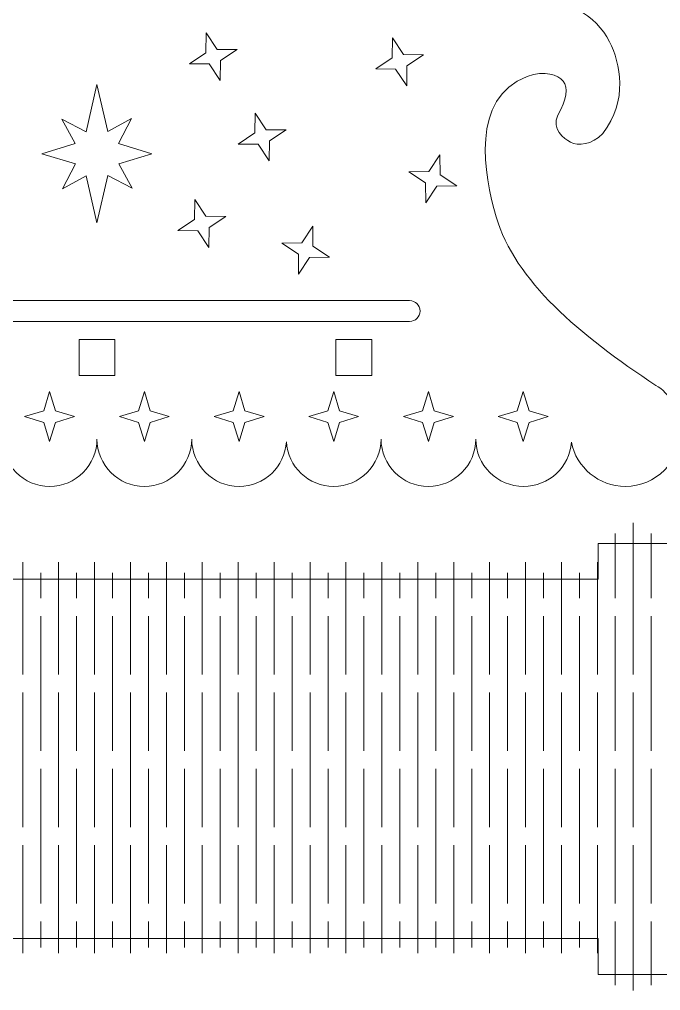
# Model space of a CAD drawing. Header units: centimetres. Extents: x -16.2 to 12.9, y -6.5 to 11.5.
# Drawn here: x -0.11 to 5.24, y -6.39 to 1.72 of the extents above; entities that cross this region are included whole.
import ezdxf

# ---------------------------------------------------------------- set-up
doc = ezdxf.new("R2010")
doc.units = ezdxf.units.CM
doc.header["$MEASUREMENT"] = 0
doc.layers.add('layer 1', color=7, linetype='Continuous')

msp = doc.modelspace()

# ---------------------------------------------------------------- linework, layer by layer
at = {"layer": 'layer 1', "color": 250, "lineweight": 9}
for points, knots in [([(4.4167, 2.66011), (4.4167, 2.66011), (4.64227, 2.46234), (4.64227, 2.46234), (4.64227, 2.46234), (5.40327, 3.33035), (5.89356, 4.44165), (5.98128, 5.66437), (5.98128, 5.66437), (5.98128, 5.66437), (5.68204, 5.68584), (5.68204, 5.68584), (5.68204, 5.68584), (5.69093, 5.80968), (5.69546, 5.93474), (5.69546, 6.06084), (5.69546, 6.06084), (5.69546, 6.18695), (5.69093, 6.312), (5.68204, 6.43584), (5.68204, 6.43584), (5.68204, 6.43584), (5.98128, 6.45731), (5.98128, 6.45731), (5.98128, 6.45731), (5.78757, 9.15732), (3.63094, 11.31396), (0.93092, 11.50768), (0.93092, 11.50768), (0.93092, 11.50768), (0.90945, 11.20844), (0.90945, 11.20844), (0.90945, 11.20844), (0.78561, 11.21733), (0.66055, 11.22186), (0.53445, 11.22186), (0.53445, 11.22186), (0.40834, 11.22186), (0.28329, 11.21733), (0.15945, 11.20844), (0.15945, 11.20844), (0.15945, 11.20844), (0.13798, 11.50768), (0.13798, 11.50768), (0.13798, 11.50768), (-2.56203, 11.31397), (-4.71867, 9.15732), (-4.91238, 6.45731), (-4.91238, 6.45731), (-4.91238, 6.45731), (-4.61316, 6.43584), (-4.61316, 6.43584), (-4.61316, 6.43584), (-4.62204, 6.312), (-4.62657, 6.18695), (-4.62657, 6.06084), (-4.62657, 6.06084), (-4.62657, 5.93474), (-4.62204, 5.80968), (-4.61316, 5.68584), (-4.61316, 5.68584), (-4.61316, 5.68584), (-4.91238, 5.66437), (-4.91238, 5.66437), (-4.91238, 5.66437), (-4.82466, 4.44165), (-4.33437, 3.33036), (-3.57338, 2.46234), (-3.57338, 2.46234), (-3.57338, 2.46234), (-3.3478, 2.66012), (-3.3478, 2.66012), (-3.3478, 2.66012), (-3.18278, 2.47189), (-3.00429, 2.29576), (-2.81384, 2.13324), (-2.81384, 2.13324), (-2.81384, 2.13324), (-3.00858, 1.90503), (-3.00858, 1.90503), (-3.00858, 1.90503), (-3.38266, 1.91338), (-3.63597, 1.75438), (-3.74706, 1.53432), (-3.74706, 1.53432), (-3.83687, 1.35641), (-3.90462, 1.0479), (-3.69105, 0.76809), (-3.69105, 0.76809), (-3.60113, 0.67173), (-3.48645, 0.66368), (-3.42014, 0.69656), (-3.42014, 0.69656), (-3.36476, 0.72401), (-3.26043, 0.8052), (-3.31404, 0.9209), (-3.31404, 0.9209), (-3.3877, 1.05274), (-3.40763, 1.15094), (-3.35866, 1.20596), (-3.35866, 1.20596), (-3.31549, 1.25447), (-3.21081, 1.30317), (-3.05805, 1.24435), (-3.05805, 1.24435), (-2.58423, 1.06392), (-2.69676, 0.42815), (-2.80029, 0.07365), (-2.80029, 0.07365), (-2.95641, -0.46087), (-3.49827, -0.91604), (-4.13344, -1.33537), (-4.13344, -1.33537), (-4.24493, -1.3948), (-4.33997, -1.54526), (-4.33997, -1.71791), (-4.33997, -1.71791), (-4.33997, -1.97217), (-4.13385, -2.17828), (-3.8796, -2.17828), (-3.8796, -2.17828), (-3.65691, -2.17828), (-3.47115, -2.02018), (-3.42846, -1.81011), (-3.42846, -1.81011), (-3.41419, -2.0158), (-3.24107, -2.17828), (-3.02961, -2.17828), (-3.02961, -2.17828), (-2.80882, -2.17828), (-2.62983, -2.00113), (-2.62983, -1.78259), (-2.62983, -1.78259), (-2.62983, -2.00113), (-2.45267, -2.17828), (-2.23413, -2.17828), (-2.23413, -2.17828), (-2.0156, -2.17828), (-1.83844, -2.00113), (-1.83844, -1.78259), (-1.83844, -1.78259), (-1.83844, -2.00113), (-1.66129, -2.17828), (-1.44276, -2.17828), (-1.44276, -2.17828), (-1.23176, -2.17828), (-1.05932, -2.01313), (-1.04769, -1.80505), (-1.04769, -1.80505), (-1.03605, -2.01313), (-0.86362, -2.17828), (-0.65262, -2.17828), (-0.65262, -2.17828), (-0.43409, -2.17828), (-0.25693, -2.00113), (-0.25693, -1.78259), (-0.25693, -1.78259), (-0.25693, -2.00113), (-0.07977, -2.17828), (0.13876, -2.17828), (0.13876, -2.17828), (0.35729, -2.17828), (0.53445, -2.00113), (0.53445, -1.78259), (0.53445, -1.78259), (0.53445, -2.00113), (0.71161, -2.17828), (0.93014, -2.17828), (0.93014, -2.17828), (1.14867, -2.17828), (1.32583, -2.00113), (1.32583, -1.78259), (1.32583, -1.78259), (1.32583, -2.00113), (1.50298, -2.17828), (1.72152, -2.17828), (1.72152, -2.17828), (1.93252, -2.17828), (2.10495, -2.01313), (2.11658, -1.80505), (2.11658, -1.80505), (2.12821, -2.01313), (2.30065, -2.17828), (2.51165, -2.17828), (2.51165, -2.17828), (2.73019, -2.17828), (2.90734, -2.00113), (2.90734, -1.78259), (2.90734, -1.78259), (2.90734, -2.00113), (3.08449, -2.17828), (3.30303, -2.17828), (3.30303, -2.17828), (3.52156, -2.17828), (3.69872, -2.00113), (3.69872, -1.78259), (3.69872, -1.78259), (3.69872, -2.00113), (3.87772, -2.17828), (4.09851, -2.17828), (4.09851, -2.17828), (4.30996, -2.17828), (4.48309, -2.0158), (4.49735, -1.81011), (4.49735, -1.81011), (4.54005, -2.02018), (4.72581, -2.17828), (4.94849, -2.17828), (4.94849, -2.17828), (5.20275, -2.17828), (5.40886, -1.97217), (5.40886, -1.71791), (5.40886, -1.71791), (5.40886, -1.54526), (5.31382, -1.3948), (5.20234, -1.33537), (5.20234, -1.33537), (4.56716, -0.91604), (4.02531, -0.46087), (3.86919, 0.07365), (3.86919, 0.07365), (3.76566, 0.42815), (3.65312, 1.06392), (4.12695, 1.24435), (4.12695, 1.24435), (4.2797, 1.30317), (4.38439, 1.25447), (4.42756, 1.20596), (4.42756, 1.20596), (4.47652, 1.15094), (4.4566, 1.05274), (4.38293, 0.9209), (4.38293, 0.9209), (4.32932, 0.8052), (4.43365, 0.72401), (4.48903, 0.69656), (4.48903, 0.69656), (4.55534, 0.66368), (4.67002, 0.67173), (4.75994, 0.76809), (4.75994, 0.76809), (4.97351, 1.0479), (4.90576, 1.35641), (4.81595, 1.53432), (4.81595, 1.53432), (4.70487, 1.75438), (4.45156, 1.91338), (4.07747, 1.90503), (4.07747, 1.90503), (4.07747, 1.90503), (3.88273, 2.13324), (3.88273, 2.13324), (3.88273, 2.13324), (4.07318, 2.29575), (4.25167, 2.47189), (4.4167, 2.66011)], [0, 0, 0, 0, 0.0153846, 0.0153846, 0.0153846, 0.0153846, 0.0307692, 0.0307692, 0.0307692, 0.0307692, 0.0461538, 0.0461538, 0.0461538, 0.0461538, 0.0615385, 0.0615385, 0.0615385, 0.0615385, 0.0769231, 0.0769231, 0.0769231, 0.0769231, 0.0923077, 0.0923077, 0.0923077, 0.0923077, 0.1076923, 0.1076923, 0.1076923, 0.1076923, 0.1230769, 0.1230769, 0.1230769, 0.1230769, 0.1384615, 0.1384615, 0.1384615, 0.1384615, 0.1538462, 0.1538462, 0.1538462, 0.1538462, 0.1692308, 0.1692308, 0.1692308, 0.1692308, 0.1846154, 0.1846154, 0.1846154, 0.1846154, 0.2, 0.2, 0.2, 0.2, 0.2153846, 0.2153846, 0.2153846, 0.2153846, 0.2307692, 0.2307692, 0.2307692, 0.2307692, 0.2461538, 0.2461538, 0.2461538, 0.2461538, 0.2615385, 0.2615385, 0.2615385, 0.2615385, 0.2769231, 0.2769231, 0.2769231, 0.2769231, 0.2923077, 0.2923077, 0.2923077, 0.2923077, 0.3076923, 0.3076923, 0.3076923, 0.3076923, 0.3230769, 0.3230769, 0.3230769, 0.3230769, 0.3384615, 0.3384615, 0.3384615, 0.3384615, 0.3538462, 0.3538462, 0.3538462, 0.3538462, 0.3692308, 0.3692308, 0.3692308, 0.3692308, 0.3846154, 0.3846154, 0.3846154, 0.3846154, 0.4, 0.4, 0.4, 0.4, 0.4153846, 0.4153846, 0.4153846, 0.4153846, 0.4307692, 0.4307692, 0.4307692, 0.4307692, 0.4461538, 0.4461538, 0.4461538, 0.4461538, 0.4615385, 0.4615385, 0.4615385, 0.4615385, 0.4769231, 0.4769231, 0.4769231, 0.4769231, 0.4923077, 0.4923077, 0.4923077, 0.4923077, 0.5076923, 0.5076923, 0.5076923, 0.5076923, 0.5230769, 0.5230769, 0.5230769, 0.5230769, 0.5384615, 0.5384615, 0.5384615, 0.5384615, 0.5538462, 0.5538462, 0.5538462, 0.5538462, 0.5692308, 0.5692308, 0.5692308, 0.5692308, 0.5846154, 0.5846154, 0.5846154, 0.5846154, 0.6, 0.6, 0.6, 0.6, 0.6153846, 0.6153846, 0.6153846, 0.6153846, 0.6307692, 0.6307692, 0.6307692, 0.6307692, 0.6461538, 0.6461538, 0.6461538, 0.6461538, 0.6615385, 0.6615385, 0.6615385, 0.6615385, 0.6769231, 0.6769231, 0.6769231, 0.6769231, 0.6923077, 0.6923077, 0.6923077, 0.6923077, 0.7076923, 0.7076923, 0.7076923, 0.7076923, 0.7230769, 0.7230769, 0.7230769, 0.7230769, 0.7384615, 0.7384615, 0.7384615, 0.7384615, 0.7538462, 0.7538462, 0.7538462, 0.7538462, 0.7692308, 0.7692308, 0.7692308, 0.7692308, 0.7846154, 0.7846154, 0.7846154, 0.7846154, 0.8, 0.8, 0.8, 0.8, 0.8153846, 0.8153846, 0.8153846, 0.8153846, 0.8307692, 0.8307692, 0.8307692, 0.8307692, 0.8461538, 0.8461538, 0.8461538, 0.8461538, 0.8615385, 0.8615385, 0.8615385, 0.8615385, 0.8769231, 0.8769231, 0.8769231, 0.8769231, 0.8923077, 0.8923077, 0.8923077, 0.8923077, 0.9076923, 0.9076923, 0.9076923, 0.9076923, 0.9230769, 0.9230769, 0.9230769, 0.9230769, 0.9384615, 0.9384615, 0.9384615, 0.9384615, 0.9538462, 0.9538462, 0.9538462, 0.9538462, 0.9692308, 0.9692308, 0.9692308, 0.9692308, 1, 1, 1, 1]), ([(1.44699, 1.61013), (1.44699, 1.61013), (1.53905, 1.4711), (1.53905, 1.4711), (1.53905, 1.4711), (1.53905, 1.4711), (1.70578, 1.46924), (1.70578, 1.46924), (1.70578, 1.46924), (1.70578, 1.46924), (1.56676, 1.37717), (1.56676, 1.37717), (1.56676, 1.37717), (1.56676, 1.37717), (1.56489, 1.21044), (1.56489, 1.21044), (1.56489, 1.21044), (1.56489, 1.21044), (1.47283, 1.34947), (1.47283, 1.34947), (1.47283, 1.34947), (1.47283, 1.34947), (1.30609, 1.35134), (1.30609, 1.35134), (1.30609, 1.35134), (1.30609, 1.35134), (1.44512, 1.4434), (1.44512, 1.4434), (1.44512, 1.4434), (1.44512, 1.4434), (1.44699, 1.61013), (1.44699, 1.61013)], [0, 0, 0, 0, 0.1111111, 0.1111111, 0.1111111, 0.1111111, 0.2222222, 0.2222222, 0.2222222, 0.2222222, 0.3333333, 0.3333333, 0.3333333, 0.3333333, 0.4444444, 0.4444444, 0.4444444, 0.4444444, 0.5555556, 0.5555556, 0.5555556, 0.5555556, 0.6666667, 0.6666667, 0.6666667, 0.6666667, 0.7777778, 0.7777778, 0.7777778, 0.7777778, 1, 1, 1, 1]), ([(3.00349, 1.56651), (3.00349, 1.56651), (3.09555, 1.42748), (3.09555, 1.42748), (3.09555, 1.42748), (3.09555, 1.42748), (3.26228, 1.42562), (3.26228, 1.42562), (3.26228, 1.42562), (3.26228, 1.42562), (3.12325, 1.33355), (3.12325, 1.33355), (3.12325, 1.33355), (3.12325, 1.33355), (3.12139, 1.16682), (3.12139, 1.16682), (3.12139, 1.16682), (3.12139, 1.16682), (3.02932, 1.30585), (3.02932, 1.30585), (3.02932, 1.30585), (3.02932, 1.30585), (2.86259, 1.30772), (2.86259, 1.30772), (2.86259, 1.30772), (2.86259, 1.30772), (3.00162, 1.39978), (3.00162, 1.39978), (3.00162, 1.39978), (3.00162, 1.39978), (3.00349, 1.56651), (3.00349, 1.56651)], [0, 0, 0, 0, 0.1111111, 0.1111111, 0.1111111, 0.1111111, 0.2222222, 0.2222222, 0.2222222, 0.2222222, 0.3333333, 0.3333333, 0.3333333, 0.3333333, 0.4444444, 0.4444444, 0.4444444, 0.4444444, 0.5555556, 0.5555556, 0.5555556, 0.5555556, 0.6666667, 0.6666667, 0.6666667, 0.6666667, 0.7777778, 0.7777778, 0.7777778, 0.7777778, 1, 1, 1, 1]), ([(0.35369, 0.51419), (0.35369, 0.51419), (0.24555, 0.30522), (0.24555, 0.30522), (0.24555, 0.30522), (0.24555, 0.30522), (0.44419, 0.41486), (0.44419, 0.41486), (0.44419, 0.41486), (0.44419, 0.41486), (0.53445, 0.02323), (0.53445, 0.02323), (0.53445, 0.02323), (0.53445, 0.02323), (0.62509, 0.4165), (0.62509, 0.4165), (0.62509, 0.4165), (0.62509, 0.4165), (0.82907, 0.31094), (0.82907, 0.31094), (0.82907, 0.31094), (0.82907, 0.31094), (0.71674, 0.51466), (0.71674, 0.51466), (0.71674, 0.51466), (0.71674, 0.51466), (0.99398, 0.59984), (0.99398, 0.59984), (0.99398, 0.59984), (0.99398, 0.59984), (0.71521, 0.68549), (0.71521, 0.68549), (0.71521, 0.68549), (0.71521, 0.68549), (0.82336, 0.89446), (0.82336, 0.89446), (0.82336, 0.89446), (0.82336, 0.89446), (0.6247, 0.78482), (0.6247, 0.78482), (0.6247, 0.78482), (0.6247, 0.78482), (0.53445, 1.17644), (0.53445, 1.17644), (0.53445, 1.17644), (0.53445, 1.17644), (0.44381, 0.78318), (0.44381, 0.78318), (0.44381, 0.78318), (0.44381, 0.78318), (0.23983, 0.88874), (0.23983, 0.88874), (0.23983, 0.88874), (0.23983, 0.88874), (0.35215, 0.68501), (0.35215, 0.68501), (0.35215, 0.68501), (0.35215, 0.68501), (0.07492, 0.59984), (0.07492, 0.59984), (0.07492, 0.59984), (0.07492, 0.59984), (0.35369, 0.51419), (0.35369, 0.51419)], [0, 0, 0, 0, 0.0588235, 0.0588235, 0.0588235, 0.0588235, 0.1176471, 0.1176471, 0.1176471, 0.1176471, 0.1764706, 0.1764706, 0.1764706, 0.1764706, 0.2352941, 0.2352941, 0.2352941, 0.2352941, 0.2941176, 0.2941176, 0.2941176, 0.2941176, 0.3529412, 0.3529412, 0.3529412, 0.3529412, 0.4117647, 0.4117647, 0.4117647, 0.4117647, 0.4705882, 0.4705882, 0.4705882, 0.4705882, 0.5294118, 0.5294118, 0.5294118, 0.5294118, 0.5882353, 0.5882353, 0.5882353, 0.5882353, 0.6470588, 0.6470588, 0.6470588, 0.6470588, 0.7058824, 0.7058824, 0.7058824, 0.7058824, 0.7647059, 0.7647059, 0.7647059, 0.7647059, 0.8235294, 0.8235294, 0.8235294, 0.8235294, 0.8823529, 0.8823529, 0.8823529, 0.8823529, 1, 1, 1, 1]), ([(1.85484, 0.93954), (1.85484, 0.93954), (1.9469, 0.80051), (1.9469, 0.80051), (1.9469, 0.80051), (1.9469, 0.80051), (2.11363, 0.79865), (2.11363, 0.79865), (2.11363, 0.79865), (2.11363, 0.79865), (1.97461, 0.70658), (1.97461, 0.70658), (1.97461, 0.70658), (1.97461, 0.70658), (1.97274, 0.53985), (1.97274, 0.53985), (1.97274, 0.53985), (1.97274, 0.53985), (1.88068, 0.67888), (1.88068, 0.67888), (1.88068, 0.67888), (1.88068, 0.67888), (1.71394, 0.68075), (1.71394, 0.68075), (1.71394, 0.68075), (1.71394, 0.68075), (1.85297, 0.77281), (1.85297, 0.77281), (1.85297, 0.77281), (1.85297, 0.77281), (1.85484, 0.93954), (1.85484, 0.93954)], [0, 0, 0, 0, 0.1111111, 0.1111111, 0.1111111, 0.1111111, 0.2222222, 0.2222222, 0.2222222, 0.2222222, 0.3333333, 0.3333333, 0.3333333, 0.3333333, 0.4444444, 0.4444444, 0.4444444, 0.4444444, 0.5555556, 0.5555556, 0.5555556, 0.5555556, 0.6666667, 0.6666667, 0.6666667, 0.6666667, 0.7777778, 0.7777778, 0.7777778, 0.7777778, 1, 1, 1, 1]), ([(3.3991, 0.58985), (3.3991, 0.58985), (3.30703, 0.45083), (3.30703, 0.45083), (3.30703, 0.45083), (3.30703, 0.45083), (3.1403, 0.44896), (3.1403, 0.44896), (3.1403, 0.44896), (3.1403, 0.44896), (3.27933, 0.3569), (3.27933, 0.3569), (3.27933, 0.3569), (3.27933, 0.3569), (3.2812, 0.19016), (3.2812, 0.19016), (3.2812, 0.19016), (3.2812, 0.19016), (3.37326, 0.32919), (3.37326, 0.32919), (3.37326, 0.32919), (3.37326, 0.32919), (3.53999, 0.33106), (3.53999, 0.33106), (3.53999, 0.33106), (3.53999, 0.33106), (3.40096, 0.42312), (3.40096, 0.42312), (3.40096, 0.42312), (3.40096, 0.42312), (3.3991, 0.58985), (3.3991, 0.58985)], [0, 0, 0, 0, 0.1111111, 0.1111111, 0.1111111, 0.1111111, 0.2222222, 0.2222222, 0.2222222, 0.2222222, 0.3333333, 0.3333333, 0.3333333, 0.3333333, 0.4444444, 0.4444444, 0.4444444, 0.4444444, 0.5555556, 0.5555556, 0.5555556, 0.5555556, 0.6666667, 0.6666667, 0.6666667, 0.6666667, 0.7777778, 0.7777778, 0.7777778, 0.7777778, 1, 1, 1, 1]), ([(1.35097, 0.21621), (1.35097, 0.21621), (1.44303, 0.07718), (1.44303, 0.07718), (1.44303, 0.07718), (1.44303, 0.07718), (1.60976, 0.07532), (1.60976, 0.07532), (1.60976, 0.07532), (1.60976, 0.07532), (1.47073, -0.01675), (1.47073, -0.01675), (1.47073, -0.01675), (1.47073, -0.01675), (1.46887, -0.18348), (1.46887, -0.18348), (1.46887, -0.18348), (1.46887, -0.18348), (1.3768, -0.04445), (1.3768, -0.04445), (1.3768, -0.04445), (1.3768, -0.04445), (1.21007, -0.04258), (1.21007, -0.04258), (1.21007, -0.04258), (1.21007, -0.04258), (1.3491, 0.04948), (1.3491, 0.04948), (1.3491, 0.04948), (1.3491, 0.04948), (1.35097, 0.21621), (1.35097, 0.21621)], [0, 0, 0, 0, 0.1111111, 0.1111111, 0.1111111, 0.1111111, 0.2222222, 0.2222222, 0.2222222, 0.2222222, 0.3333333, 0.3333333, 0.3333333, 0.3333333, 0.4444444, 0.4444444, 0.4444444, 0.4444444, 0.5555556, 0.5555556, 0.5555556, 0.5555556, 0.6666667, 0.6666667, 0.6666667, 0.6666667, 0.7777778, 0.7777778, 0.7777778, 0.7777778, 1, 1, 1, 1]), ([(2.33659, -0.00643), (2.33659, -0.00643), (2.24453, -0.14546), (2.24453, -0.14546), (2.24453, -0.14546), (2.24453, -0.14546), (2.0778, -0.14733), (2.0778, -0.14733), (2.0778, -0.14733), (2.0778, -0.14733), (2.21683, -0.23939), (2.21683, -0.23939), (2.21683, -0.23939), (2.21683, -0.23939), (2.21869, -0.40612), (2.21869, -0.40612), (2.21869, -0.40612), (2.21869, -0.40612), (2.31076, -0.2671), (2.31076, -0.2671), (2.31076, -0.2671), (2.31076, -0.2671), (2.47749, -0.26523), (2.47749, -0.26523), (2.47749, -0.26523), (2.47749, -0.26523), (2.33846, -0.17317), (2.33846, -0.17317), (2.33846, -0.17317), (2.33846, -0.17317), (2.33659, -0.00643), (2.33659, -0.00643)], [0, 0, 0, 0, 0.1111111, 0.1111111, 0.1111111, 0.1111111, 0.2222222, 0.2222222, 0.2222222, 0.2222222, 0.3333333, 0.3333333, 0.3333333, 0.3333333, 0.4444444, 0.4444444, 0.4444444, 0.4444444, 0.5555556, 0.5555556, 0.5555556, 0.5555556, 0.6666667, 0.6666667, 0.6666667, 0.6666667, 0.7777778, 0.7777778, 0.7777778, 0.7777778, 1, 1, 1, 1]), ([(-2.07702, -0.62659), (-2.07702, -0.62659), (3.14591, -0.62659), (3.14591, -0.62659), (3.14591, -0.62659), (3.19393, -0.62659), (3.23322, -0.66587), (3.23322, -0.71389), (3.23322, -0.71389), (3.23322, -0.76192), (3.19393, -0.80121), (3.14591, -0.80121), (3.14591, -0.80121), (3.14591, -0.80121), (-2.07702, -0.80121), (-2.07702, -0.80121), (-2.07702, -0.80121), (-2.12504, -0.80121), (-2.16432, -0.76192), (-2.16432, -0.71389), (-2.16432, -0.71389), (-2.16432, -0.66587), (-2.12504, -0.62659), (-2.07702, -0.62659)], [0, 0, 0, 0, 0.1428571, 0.1428571, 0.1428571, 0.1428571, 0.2857143, 0.2857143, 0.2857143, 0.2857143, 0.4285714, 0.4285714, 0.4285714, 0.4285714, 0.5714286, 0.5714286, 0.5714286, 0.5714286, 0.7142857, 0.7142857, 0.7142857, 0.7142857, 1, 1, 1, 1]), ([(0.38445, -0.95274), (0.38445, -0.95274), (0.68445, -0.95274), (0.68445, -0.95274), (0.68445, -0.95274), (0.68445, -0.95274), (0.68445, -1.25274), (0.68445, -1.25274), (0.68445, -1.25274), (0.68445, -1.25274), (0.38445, -1.25274), (0.38445, -1.25274), (0.38445, -1.25274), (0.38445, -1.25274), (0.38445, -0.95274), (0.38445, -0.95274)], [0, 0, 0, 0, 0.2, 0.2, 0.2, 0.2, 0.4, 0.4, 0.4, 0.4, 0.6, 0.6, 0.6, 0.6, 1, 1, 1, 1]), ([(2.53, -0.95274), (2.53, -0.95274), (2.83, -0.95274), (2.83, -0.95274), (2.83, -0.95274), (2.83, -0.95274), (2.83, -1.25274), (2.83, -1.25274), (2.83, -1.25274), (2.83, -1.25274), (2.53, -1.25274), (2.53, -1.25274), (2.53, -1.25274), (2.53, -1.25274), (2.53, -0.95274), (2.53, -0.95274)], [0, 0, 0, 0, 0.2, 0.2, 0.2, 0.2, 0.4, 0.4, 0.4, 0.4, 0.6, 0.6, 0.6, 0.6, 1, 1, 1, 1]), ([(0.13876, -1.38691), (0.13876, -1.38691), (0.18773, -1.5463), (0.18773, -1.5463), (0.18773, -1.5463), (0.18773, -1.5463), (0.34712, -1.59526), (0.34712, -1.59526), (0.34712, -1.59526), (0.34712, -1.59526), (0.18773, -1.64423), (0.18773, -1.64423), (0.18773, -1.64423), (0.18773, -1.64423), (0.13876, -1.80362), (0.13876, -1.80362), (0.13876, -1.80362), (0.13876, -1.80362), (0.0898, -1.64423), (0.0898, -1.64423), (0.0898, -1.64423), (0.0898, -1.64423), (-0.0696, -1.59526), (-0.0696, -1.59526), (-0.0696, -1.59526), (-0.0696, -1.59526), (0.0898, -1.5463), (0.0898, -1.5463), (0.0898, -1.5463), (0.0898, -1.5463), (0.13876, -1.38691), (0.13876, -1.38691)], [0, 0, 0, 0, 0.1111111, 0.1111111, 0.1111111, 0.1111111, 0.2222222, 0.2222222, 0.2222222, 0.2222222, 0.3333333, 0.3333333, 0.3333333, 0.3333333, 0.4444444, 0.4444444, 0.4444444, 0.4444444, 0.5555556, 0.5555556, 0.5555556, 0.5555556, 0.6666667, 0.6666667, 0.6666667, 0.6666667, 0.7777778, 0.7777778, 0.7777778, 0.7777778, 1, 1, 1, 1]), ([(0.93013, -1.38691), (0.93013, -1.38691), (0.88117, -1.5463), (0.88117, -1.5463), (0.88117, -1.5463), (0.88117, -1.5463), (0.72178, -1.59526), (0.72178, -1.59526), (0.72178, -1.59526), (0.72178, -1.59526), (0.88117, -1.64423), (0.88117, -1.64423), (0.88117, -1.64423), (0.88117, -1.64423), (0.93013, -1.80362), (0.93013, -1.80362), (0.93013, -1.80362), (0.93013, -1.80362), (0.9791, -1.64423), (0.9791, -1.64423), (0.9791, -1.64423), (0.9791, -1.64423), (1.13849, -1.59526), (1.13849, -1.59526), (1.13849, -1.59526), (1.13849, -1.59526), (0.9791, -1.5463), (0.9791, -1.5463), (0.9791, -1.5463), (0.9791, -1.5463), (0.93013, -1.38691), (0.93013, -1.38691)], [0, 0, 0, 0, 0.1111111, 0.1111111, 0.1111111, 0.1111111, 0.2222222, 0.2222222, 0.2222222, 0.2222222, 0.3333333, 0.3333333, 0.3333333, 0.3333333, 0.4444444, 0.4444444, 0.4444444, 0.4444444, 0.5555556, 0.5555556, 0.5555556, 0.5555556, 0.6666667, 0.6666667, 0.6666667, 0.6666667, 0.7777778, 0.7777778, 0.7777778, 0.7777778, 1, 1, 1, 1]), ([(1.72152, -1.38691), (1.72152, -1.38691), (1.67255, -1.5463), (1.67255, -1.5463), (1.67255, -1.5463), (1.67255, -1.5463), (1.51316, -1.59526), (1.51316, -1.59526), (1.51316, -1.59526), (1.51316, -1.59526), (1.67255, -1.64423), (1.67255, -1.64423), (1.67255, -1.64423), (1.67255, -1.64423), (1.72152, -1.80362), (1.72152, -1.80362), (1.72152, -1.80362), (1.72152, -1.80362), (1.77049, -1.64423), (1.77049, -1.64423), (1.77049, -1.64423), (1.77049, -1.64423), (1.92988, -1.59526), (1.92988, -1.59526), (1.92988, -1.59526), (1.92988, -1.59526), (1.77049, -1.5463), (1.77049, -1.5463), (1.77049, -1.5463), (1.77049, -1.5463), (1.72152, -1.38691), (1.72152, -1.38691)], [0, 0, 0, 0, 0.1111111, 0.1111111, 0.1111111, 0.1111111, 0.2222222, 0.2222222, 0.2222222, 0.2222222, 0.3333333, 0.3333333, 0.3333333, 0.3333333, 0.4444444, 0.4444444, 0.4444444, 0.4444444, 0.5555556, 0.5555556, 0.5555556, 0.5555556, 0.6666667, 0.6666667, 0.6666667, 0.6666667, 0.7777778, 0.7777778, 0.7777778, 0.7777778, 1, 1, 1, 1]), ([(2.51165, -1.38691), (2.51165, -1.38691), (2.46268, -1.5463), (2.46268, -1.5463), (2.46268, -1.5463), (2.46268, -1.5463), (2.30329, -1.59526), (2.30329, -1.59526), (2.30329, -1.59526), (2.30329, -1.59526), (2.46268, -1.64423), (2.46268, -1.64423), (2.46268, -1.64423), (2.46268, -1.64423), (2.51165, -1.80362), (2.51165, -1.80362), (2.51165, -1.80362), (2.51165, -1.80362), (2.56062, -1.64423), (2.56062, -1.64423), (2.56062, -1.64423), (2.56062, -1.64423), (2.72001, -1.59526), (2.72001, -1.59526), (2.72001, -1.59526), (2.72001, -1.59526), (2.56062, -1.5463), (2.56062, -1.5463), (2.56062, -1.5463), (2.56062, -1.5463), (2.51165, -1.38691), (2.51165, -1.38691)], [0, 0, 0, 0, 0.1111111, 0.1111111, 0.1111111, 0.1111111, 0.2222222, 0.2222222, 0.2222222, 0.2222222, 0.3333333, 0.3333333, 0.3333333, 0.3333333, 0.4444444, 0.4444444, 0.4444444, 0.4444444, 0.5555556, 0.5555556, 0.5555556, 0.5555556, 0.6666667, 0.6666667, 0.6666667, 0.6666667, 0.7777778, 0.7777778, 0.7777778, 0.7777778, 1, 1, 1, 1]), ([(3.30303, -1.38691), (3.30303, -1.38691), (3.25406, -1.5463), (3.25406, -1.5463), (3.25406, -1.5463), (3.25406, -1.5463), (3.09467, -1.59526), (3.09467, -1.59526), (3.09467, -1.59526), (3.09467, -1.59526), (3.25406, -1.64423), (3.25406, -1.64423), (3.25406, -1.64423), (3.25406, -1.64423), (3.30303, -1.80362), (3.30303, -1.80362), (3.30303, -1.80362), (3.30303, -1.80362), (3.352, -1.64423), (3.352, -1.64423), (3.352, -1.64423), (3.352, -1.64423), (3.51139, -1.59526), (3.51139, -1.59526), (3.51139, -1.59526), (3.51139, -1.59526), (3.352, -1.5463), (3.352, -1.5463), (3.352, -1.5463), (3.352, -1.5463), (3.30303, -1.38691), (3.30303, -1.38691)], [0, 0, 0, 0, 0.1111111, 0.1111111, 0.1111111, 0.1111111, 0.2222222, 0.2222222, 0.2222222, 0.2222222, 0.3333333, 0.3333333, 0.3333333, 0.3333333, 0.4444444, 0.4444444, 0.4444444, 0.4444444, 0.5555556, 0.5555556, 0.5555556, 0.5555556, 0.6666667, 0.6666667, 0.6666667, 0.6666667, 0.7777778, 0.7777778, 0.7777778, 0.7777778, 1, 1, 1, 1]), ([(4.09441, -1.38691), (4.09441, -1.38691), (4.04544, -1.5463), (4.04544, -1.5463), (4.04544, -1.5463), (4.04544, -1.5463), (3.88605, -1.59526), (3.88605, -1.59526), (3.88605, -1.59526), (3.88605, -1.59526), (4.04544, -1.64423), (4.04544, -1.64423), (4.04544, -1.64423), (4.04544, -1.64423), (4.09441, -1.80362), (4.09441, -1.80362), (4.09441, -1.80362), (4.09441, -1.80362), (4.14337, -1.64423), (4.14337, -1.64423), (4.14337, -1.64423), (4.14337, -1.64423), (4.30276, -1.59526), (4.30276, -1.59526), (4.30276, -1.59526), (4.30276, -1.59526), (4.14337, -1.5463), (4.14337, -1.5463), (4.14337, -1.5463), (4.14337, -1.5463), (4.09441, -1.38691), (4.09441, -1.38691)], [0, 0, 0, 0, 0.1111111, 0.1111111, 0.1111111, 0.1111111, 0.2222222, 0.2222222, 0.2222222, 0.2222222, 0.3333333, 0.3333333, 0.3333333, 0.3333333, 0.4444444, 0.4444444, 0.4444444, 0.4444444, 0.5555556, 0.5555556, 0.5555556, 0.5555556, 0.6666667, 0.6666667, 0.6666667, 0.6666667, 0.7777778, 0.7777778, 0.7777778, 0.7777778, 1, 1, 1, 1]), ([(-15.40093, -5.95406), (-15.40093, -5.95406), (-15.40093, -6.25406), (-15.40093, -6.25406), (-15.40093, -6.25406), (-15.40093, -6.25406), (-16.17343, -6.25406), (-16.17343, -6.25406), (-16.17343, -6.25406), (-16.17343, -6.25406), (-16.17343, -5.95406), (-16.17343, -5.95406), (-16.17343, -5.95406), (-16.17343, -5.95406), (-16.17343, -2.95406), (-16.17343, -2.95406), (-16.17343, -2.95406), (-16.17343, -2.95406), (-16.17343, -2.65406), (-16.17343, -2.65406), (-16.17343, -2.65406), (-16.17343, -2.65406), (-15.40093, -2.65406), (-15.40093, -2.65406), (-15.40093, -2.65406), (-15.40093, -2.65406), (-15.40093, -2.95406), (-15.40093, -2.95406), (-15.40093, -2.95406), (-15.40093, -2.95406), (-11.9657, -2.95406), (-11.9657, -2.95406), (-11.9657, -2.95406), (-11.9657, -2.95406), (-11.9657, -2.65406), (-11.9657, -2.65406), (-11.9657, -2.65406), (-11.9657, -2.65406), (-11.19358, -2.65406), (-11.19358, -2.65406), (-11.19358, -2.65406), (-11.19358, -2.65406), (-11.19358, -2.95406), (-11.19358, -2.95406), (-11.19358, -2.95406), (-11.19358, -2.95406), (-3.62169, -2.95406), (-3.62169, -2.95406), (-3.62169, -2.95406), (-3.62169, -2.95406), (-3.62169, -2.65406), (-3.62169, -2.65406), (-3.62169, -2.65406), (-3.62169, -2.65406), (-2.84957, -2.65406), (-2.84957, -2.65406), (-2.84957, -2.65406), (-2.84957, -2.65406), (-2.84957, -2.95406), (-2.84957, -2.95406), (-2.84957, -2.95406), (-2.84957, -2.95406), (4.72232, -2.95406), (4.72232, -2.95406), (4.72232, -2.95406), (4.72232, -2.95406), (4.72232, -2.65406), (4.72232, -2.65406), (4.72232, -2.65406), (4.72232, -2.65406), (5.49445, -2.65406), (5.49445, -2.65406), (5.49445, -2.65406), (5.49445, -2.65406), (5.49445, -2.95406), (5.49445, -2.95406), (5.49445, -2.95406), (5.49445, -2.95406), (8.92967, -2.95406), (8.92967, -2.95406), (8.92967, -2.95406), (8.92967, -2.95406), (8.92967, -2.65406), (8.92967, -2.65406), (8.92967, -2.65406), (8.92967, -2.65406), (9.70217, -2.65406), (9.70217, -2.65406), (9.70217, -2.65406), (9.70217, -2.65406), (9.70217, -2.95406), (9.70217, -2.95406), (9.70217, -2.95406), (9.70217, -2.95406), (9.70217, -5.95406), (9.70217, -5.95406), (9.70217, -5.95406), (9.70217, -5.95406), (9.70217, -6.25406), (9.70217, -6.25406), (9.70217, -6.25406), (9.70217, -6.25406), (8.92967, -6.25406), (8.92967, -6.25406), (8.92967, -6.25406), (8.92967, -6.25406), (8.92967, -5.95406), (8.92967, -5.95406), (8.92967, -5.95406), (8.92967, -5.95406), (5.49445, -5.95406), (5.49445, -5.95406), (5.49445, -5.95406), (5.49445, -5.95406), (5.49445, -6.25406), (5.49445, -6.25406), (5.49445, -6.25406), (5.49445, -6.25406), (4.72232, -6.25406), (4.72232, -6.25406), (4.72232, -6.25406), (4.72232, -6.25406), (4.72232, -5.95406), (4.72232, -5.95406), (4.72232, -5.95406), (4.72232, -5.95406), (-2.84957, -5.95406), (-2.84957, -5.95406), (-2.84957, -5.95406), (-2.84957, -5.95406), (-2.84957, -6.25406), (-2.84957, -6.25406), (-2.84957, -6.25406), (-2.84957, -6.25406), (-3.62169, -6.25406), (-3.62169, -6.25406), (-3.62169, -6.25406), (-3.62169, -6.25406), (-3.62169, -5.95406), (-3.62169, -5.95406), (-3.62169, -5.95406), (-3.62169, -5.95406), (-11.19358, -5.95406), (-11.19358, -5.95406), (-11.19358, -5.95406), (-11.19358, -5.95406), (-11.19358, -6.25406), (-11.19358, -6.25406), (-11.19358, -6.25406), (-11.19358, -6.25406), (-11.9657, -6.25406), (-11.9657, -6.25406), (-11.9657, -6.25406), (-11.9657, -6.25406), (-11.9657, -5.95406), (-11.9657, -5.95406), (-11.9657, -5.95406), (-11.9657, -5.95406), (-15.40093, -5.95406), (-15.40093, -5.95406)], [0, 0, 0, 0, 0.0243902, 0.0243902, 0.0243902, 0.0243902, 0.0487805, 0.0487805, 0.0487805, 0.0487805, 0.0731707, 0.0731707, 0.0731707, 0.0731707, 0.097561, 0.097561, 0.097561, 0.097561, 0.1219512, 0.1219512, 0.1219512, 0.1219512, 0.1463415, 0.1463415, 0.1463415, 0.1463415, 0.1707317, 0.1707317, 0.1707317, 0.1707317, 0.195122, 0.195122, 0.195122, 0.195122, 0.2195122, 0.2195122, 0.2195122, 0.2195122, 0.2439024, 0.2439024, 0.2439024, 0.2439024, 0.2682927, 0.2682927, 0.2682927, 0.2682927, 0.2926829, 0.2926829, 0.2926829, 0.2926829, 0.3170732, 0.3170732, 0.3170732, 0.3170732, 0.3414634, 0.3414634, 0.3414634, 0.3414634, 0.3658537, 0.3658537, 0.3658537, 0.3658537, 0.3902439, 0.3902439, 0.3902439, 0.3902439, 0.4146341, 0.4146341, 0.4146341, 0.4146341, 0.4390244, 0.4390244, 0.4390244, 0.4390244, 0.4634146, 0.4634146, 0.4634146, 0.4634146, 0.4878049, 0.4878049, 0.4878049, 0.4878049, 0.5121951, 0.5121951, 0.5121951, 0.5121951, 0.5365854, 0.5365854, 0.5365854, 0.5365854, 0.5609756, 0.5609756, 0.5609756, 0.5609756, 0.5853659, 0.5853659, 0.5853659, 0.5853659, 0.6097561, 0.6097561, 0.6097561, 0.6097561, 0.6341463, 0.6341463, 0.6341463, 0.6341463, 0.6585366, 0.6585366, 0.6585366, 0.6585366, 0.6829268, 0.6829268, 0.6829268, 0.6829268, 0.7073171, 0.7073171, 0.7073171, 0.7073171, 0.7317073, 0.7317073, 0.7317073, 0.7317073, 0.7560976, 0.7560976, 0.7560976, 0.7560976, 0.7804878, 0.7804878, 0.7804878, 0.7804878, 0.804878, 0.804878, 0.804878, 0.804878, 0.8292683, 0.8292683, 0.8292683, 0.8292683, 0.8536585, 0.8536585, 0.8536585, 0.8536585, 0.8780488, 0.8780488, 0.8780488, 0.8780488, 0.902439, 0.902439, 0.902439, 0.902439, 0.9268293, 0.9268293, 0.9268293, 0.9268293, 0.9512195, 0.9512195, 0.9512195, 0.9512195, 1, 1, 1, 1])]:
    msp.add_open_spline(points, degree=3, knots=knots, dxfattribs=at)
at = {"layer": 'layer 1', "color": 242, "lineweight": 9}
for points in [[(5.01437, -3.74821), (5.01437, -3.74821), (5.01437, -2.48329), (5.01437, -2.48329)], [(4.86437, -3.11071), (4.86437, -3.11071), (4.86437, -2.57158), (4.86437, -2.57158)], [(5.16437, -3.11071), (5.16437, -3.11071), (5.16437, -2.57158), (5.16437, -2.57158)], [(-0.08563, -3.74821), (-0.08563, -3.74821), (-0.08563, -2.81071), (-0.08563, -2.81071)], [(0.21437, -3.74821), (0.21437, -3.74821), (0.21437, -2.81071), (0.21437, -2.81071)], [(0.51437, -3.74821), (0.51437, -3.74821), (0.51437, -2.81071), (0.51437, -2.81071)], [(0.81437, -3.74821), (0.81437, -3.74821), (0.81437, -2.81071), (0.81437, -2.81071)], [(1.11437, -3.74821), (1.11437, -3.74821), (1.11437, -2.81071), (1.11437, -2.81071)], [(1.41437, -3.74821), (1.41437, -3.74821), (1.41437, -2.81071), (1.41437, -2.81071)], [(1.71437, -3.74821), (1.71437, -3.74821), (1.71437, -2.81071), (1.71437, -2.81071)], [(2.01437, -3.74821), (2.01437, -3.74821), (2.01437, -2.81071), (2.01437, -2.81071)], [(2.31437, -3.74821), (2.31437, -3.74821), (2.31437, -2.81071), (2.31437, -2.81071)], [(2.61437, -3.74821), (2.61437, -3.74821), (2.61437, -2.81071), (2.61437, -2.81071)], [(2.91437, -3.74821), (2.91437, -3.74821), (2.91437, -2.81071), (2.91437, -2.81071)], [(3.21437, -3.74821), (3.21437, -3.74821), (3.21437, -2.81071), (3.21437, -2.81071)], [(3.51437, -3.74821), (3.51437, -3.74821), (3.51437, -2.81071), (3.51437, -2.81071)], [(3.81437, -3.74821), (3.81437, -3.74821), (3.81437, -2.81071), (3.81437, -2.81071)], [(4.11437, -3.74821), (4.11437, -3.74821), (4.11437, -2.81071), (4.11437, -2.81071)], [(4.41437, -3.74821), (4.41437, -3.74821), (4.41437, -2.81071), (4.41437, -2.81071)], [(4.71437, -3.74821), (4.71437, -3.74821), (4.71437, -2.81071), (4.71437, -2.81071)], [(0.06437, -3.11071), (0.06437, -3.11071), (0.06437, -2.899), (0.06437, -2.899)], [(0.36437, -3.11071), (0.36437, -3.11071), (0.36437, -2.899), (0.36437, -2.899)], [(0.66437, -3.11071), (0.66437, -3.11071), (0.66437, -2.899), (0.66437, -2.899)], [(0.96437, -3.11071), (0.96437, -3.11071), (0.96437, -2.899), (0.96437, -2.899)], [(1.26437, -3.11071), (1.26437, -3.11071), (1.26437, -2.899), (1.26437, -2.899)], [(1.56437, -3.11071), (1.56437, -3.11071), (1.56437, -2.899), (1.56437, -2.899)], [(1.86437, -3.11071), (1.86437, -3.11071), (1.86437, -2.899), (1.86437, -2.899)], [(2.16437, -3.11071), (2.16437, -3.11071), (2.16437, -2.899), (2.16437, -2.899)], [(2.46437, -3.11071), (2.46437, -3.11071), (2.46437, -2.899), (2.46437, -2.899)], [(2.76437, -3.11071), (2.76437, -3.11071), (2.76437, -2.899), (2.76437, -2.899)], [(3.06437, -3.11071), (3.06437, -3.11071), (3.06437, -2.899), (3.06437, -2.899)], [(3.36437, -3.11071), (3.36437, -3.11071), (3.36437, -2.899), (3.36437, -2.899)], [(3.66437, -3.11071), (3.66437, -3.11071), (3.66437, -2.899), (3.66437, -2.899)], [(3.96437, -3.11071), (3.96437, -3.11071), (3.96437, -2.899), (3.96437, -2.899)], [(4.26437, -3.11071), (4.26437, -3.11071), (4.26437, -2.899), (4.26437, -2.899)], [(4.56437, -3.11071), (4.56437, -3.11071), (4.56437, -2.899), (4.56437, -2.899)], [(0.06437, -4.38571), (0.06437, -4.38571), (0.06437, -3.26071), (0.06437, -3.26071)], [(0.36437, -4.38571), (0.36437, -4.38571), (0.36437, -3.26071), (0.36437, -3.26071)], [(0.66437, -4.38571), (0.66437, -4.38571), (0.66437, -3.26071), (0.66437, -3.26071)], [(0.96437, -4.38571), (0.96437, -4.38571), (0.96437, -3.26071), (0.96437, -3.26071)], [(1.26437, -4.38571), (1.26437, -4.38571), (1.26437, -3.26071), (1.26437, -3.26071)], [(1.56437, -4.38571), (1.56437, -4.38571), (1.56437, -3.26071), (1.56437, -3.26071)], [(1.86437, -4.38571), (1.86437, -4.38571), (1.86437, -3.26071), (1.86437, -3.26071)], [(2.16437, -4.38571), (2.16437, -4.38571), (2.16437, -3.26071), (2.16437, -3.26071)], [(2.46437, -4.38571), (2.46437, -4.38571), (2.46437, -3.26071), (2.46437, -3.26071)], [(2.76437, -4.38571), (2.76437, -4.38571), (2.76437, -3.26071), (2.76437, -3.26071)], [(3.06437, -4.38571), (3.06437, -4.38571), (3.06437, -3.26071), (3.06437, -3.26071)], [(3.36437, -4.38571), (3.36437, -4.38571), (3.36437, -3.26071), (3.36437, -3.26071)], [(3.66437, -4.38571), (3.66437, -4.38571), (3.66437, -3.26071), (3.66437, -3.26071)], [(3.96437, -4.38571), (3.96437, -4.38571), (3.96437, -3.26071), (3.96437, -3.26071)], [(4.26437, -4.38571), (4.26437, -4.38571), (4.26437, -3.26071), (4.26437, -3.26071)], [(4.56437, -4.38571), (4.56437, -4.38571), (4.56437, -3.26071), (4.56437, -3.26071)], [(4.86437, -4.38571), (4.86437, -4.38571), (4.86437, -3.26071), (4.86437, -3.26071)], [(5.16437, -4.38571), (5.16437, -4.38571), (5.16437, -3.26071), (5.16437, -3.26071)], [(-0.08563, -5.02321), (-0.08563, -5.02321), (-0.08563, -3.89821), (-0.08563, -3.89821)], [(0.21437, -5.02321), (0.21437, -5.02321), (0.21437, -3.89821), (0.21437, -3.89821)], [(0.51437, -5.02321), (0.51437, -5.02321), (0.51437, -3.89821), (0.51437, -3.89821)], [(0.81437, -5.02321), (0.81437, -5.02321), (0.81437, -3.89821), (0.81437, -3.89821)], [(1.11437, -5.02321), (1.11437, -5.02321), (1.11437, -3.89821), (1.11437, -3.89821)], [(1.41437, -5.02321), (1.41437, -5.02321), (1.41437, -3.89821), (1.41437, -3.89821)], [(1.71437, -5.02321), (1.71437, -5.02321), (1.71437, -3.89821), (1.71437, -3.89821)], [(2.01437, -5.02321), (2.01437, -5.02321), (2.01437, -3.89821), (2.01437, -3.89821)], [(2.31437, -5.02321), (2.31437, -5.02321), (2.31437, -3.89821), (2.31437, -3.89821)], [(2.61437, -5.02321), (2.61437, -5.02321), (2.61437, -3.89821), (2.61437, -3.89821)], [(2.91437, -5.02321), (2.91437, -5.02321), (2.91437, -3.89821), (2.91437, -3.89821)], [(3.21437, -5.02321), (3.21437, -5.02321), (3.21437, -3.89821), (3.21437, -3.89821)], [(3.51437, -5.02321), (3.51437, -5.02321), (3.51437, -3.89821), (3.51437, -3.89821)], [(3.81437, -5.02321), (3.81437, -5.02321), (3.81437, -3.89821), (3.81437, -3.89821)], [(4.11437, -5.02321), (4.11437, -5.02321), (4.11437, -3.89821), (4.11437, -3.89821)], [(4.41437, -5.02321), (4.41437, -5.02321), (4.41437, -3.89821), (4.41437, -3.89821)], [(4.71437, -5.02321), (4.71437, -5.02321), (4.71437, -3.89821), (4.71437, -3.89821)], [(5.01437, -5.02321), (5.01437, -5.02321), (5.01437, -3.89821), (5.01437, -3.89821)], [(0.06437, -5.66071), (0.06437, -5.66071), (0.06437, -4.53571), (0.06437, -4.53571)], [(0.36437, -5.66071), (0.36437, -5.66071), (0.36437, -4.53571), (0.36437, -4.53571)], [(0.66437, -5.66071), (0.66437, -5.66071), (0.66437, -4.53571), (0.66437, -4.53571)], [(0.96437, -5.66071), (0.96437, -5.66071), (0.96437, -4.53571), (0.96437, -4.53571)], [(1.26437, -5.66071), (1.26437, -5.66071), (1.26437, -4.53571), (1.26437, -4.53571)], [(1.56437, -5.66071), (1.56437, -5.66071), (1.56437, -4.53571), (1.56437, -4.53571)], [(1.86437, -5.66071), (1.86437, -5.66071), (1.86437, -4.53571), (1.86437, -4.53571)], [(2.16437, -5.66071), (2.16437, -5.66071), (2.16437, -4.53571), (2.16437, -4.53571)], [(2.46437, -5.66071), (2.46437, -5.66071), (2.46437, -4.53571), (2.46437, -4.53571)], [(2.76437, -5.66071), (2.76437, -5.66071), (2.76437, -4.53571), (2.76437, -4.53571)], [(3.06437, -5.66071), (3.06437, -5.66071), (3.06437, -4.53571), (3.06437, -4.53571)], [(3.36437, -5.66071), (3.36437, -5.66071), (3.36437, -4.53571), (3.36437, -4.53571)], [(3.66437, -5.66071), (3.66437, -5.66071), (3.66437, -4.53571), (3.66437, -4.53571)], [(3.96437, -5.66071), (3.96437, -5.66071), (3.96437, -4.53571), (3.96437, -4.53571)], [(4.26437, -5.66071), (4.26437, -5.66071), (4.26437, -4.53571), (4.26437, -4.53571)], [(4.56437, -5.66071), (4.56437, -5.66071), (4.56437, -4.53571), (4.56437, -4.53571)], [(4.86437, -5.66071), (4.86437, -5.66071), (4.86437, -4.53571), (4.86437, -4.53571)], [(5.16437, -5.66071), (5.16437, -5.66071), (5.16437, -4.53571), (5.16437, -4.53571)], [(-0.08563, -6.0749), (-0.08563, -6.0749), (-0.08563, -5.17321), (-0.08563, -5.17321)], [(0.21437, -6.0749), (0.21437, -6.0749), (0.21437, -5.17321), (0.21437, -5.17321)], [(0.51437, -6.0749), (0.51437, -6.0749), (0.51437, -5.17321), (0.51437, -5.17321)], [(0.81437, -6.0749), (0.81437, -6.0749), (0.81437, -5.17321), (0.81437, -5.17321)], [(1.11437, -6.0749), (1.11437, -6.0749), (1.11437, -5.17321), (1.11437, -5.17321)], [(1.41437, -6.0749), (1.41437, -6.0749), (1.41437, -5.17321), (1.41437, -5.17321)], [(1.71437, -6.0749), (1.71437, -6.0749), (1.71437, -5.17321), (1.71437, -5.17321)], [(2.01437, -6.0749), (2.01437, -6.0749), (2.01437, -5.17321), (2.01437, -5.17321)], [(2.31437, -6.0749), (2.31437, -6.0749), (2.31437, -5.17321), (2.31437, -5.17321)], [(2.61437, -6.0749), (2.61437, -6.0749), (2.61437, -5.17321), (2.61437, -5.17321)], [(2.91437, -6.0749), (2.91437, -6.0749), (2.91437, -5.17321), (2.91437, -5.17321)], [(3.21437, -6.0749), (3.21437, -6.0749), (3.21437, -5.17321), (3.21437, -5.17321)], [(3.51437, -6.0749), (3.51437, -6.0749), (3.51437, -5.17321), (3.51437, -5.17321)], [(3.81437, -6.0749), (3.81437, -6.0749), (3.81437, -5.17321), (3.81437, -5.17321)], [(4.11437, -6.0749), (4.11437, -6.0749), (4.11437, -5.17321), (4.11437, -5.17321)], [(4.41437, -6.0749), (4.41437, -6.0749), (4.41437, -5.17321), (4.41437, -5.17321)], [(4.71437, -6.0749), (4.71437, -6.0749), (4.71437, -5.17321), (4.71437, -5.17321)], [(5.01437, -6.38843), (5.01437, -6.38843), (5.01437, -5.17321), (5.01437, -5.17321)], [(0.06437, -6.02934), (0.06437, -6.02934), (0.06437, -5.81071), (0.06437, -5.81071)], [(0.36437, -6.02934), (0.36437, -6.02934), (0.36437, -5.81071), (0.36437, -5.81071)], [(0.66437, -6.02934), (0.66437, -6.02934), (0.66437, -5.81071), (0.66437, -5.81071)], [(0.96437, -6.02934), (0.96437, -6.02934), (0.96437, -5.81071), (0.96437, -5.81071)], [(1.26437, -6.02934), (1.26437, -6.02934), (1.26437, -5.81071), (1.26437, -5.81071)], [(1.56437, -6.02934), (1.56437, -6.02934), (1.56437, -5.81071), (1.56437, -5.81071)], [(1.86437, -6.02934), (1.86437, -6.02934), (1.86437, -5.81071), (1.86437, -5.81071)], [(2.16437, -6.02934), (2.16437, -6.02934), (2.16437, -5.81071), (2.16437, -5.81071)], [(2.46437, -6.02934), (2.46437, -6.02934), (2.46437, -5.81071), (2.46437, -5.81071)], [(2.76437, -6.02934), (2.76437, -6.02934), (2.76437, -5.81071), (2.76437, -5.81071)], [(3.06437, -6.02934), (3.06437, -6.02934), (3.06437, -5.81071), (3.06437, -5.81071)], [(3.36437, -6.02934), (3.36437, -6.02934), (3.36437, -5.81071), (3.36437, -5.81071)], [(3.66437, -6.02934), (3.66437, -6.02934), (3.66437, -5.81071), (3.66437, -5.81071)], [(3.96437, -6.02934), (3.96437, -6.02934), (3.96437, -5.81071), (3.96437, -5.81071)], [(4.26437, -6.02934), (4.26437, -6.02934), (4.26437, -5.81071), (4.26437, -5.81071)], [(4.56437, -6.02934), (4.56437, -6.02934), (4.56437, -5.81071), (4.56437, -5.81071)], [(4.86437, -6.34287), (4.86437, -6.34287), (4.86437, -5.81071), (4.86437, -5.81071)], [(5.16437, -6.34287), (5.16437, -6.34287), (5.16437, -5.81071), (5.16437, -5.81071)]]:
    msp.add_open_spline(points, degree=3, dxfattribs=at)

doc.saveas('drawing.dxf')
